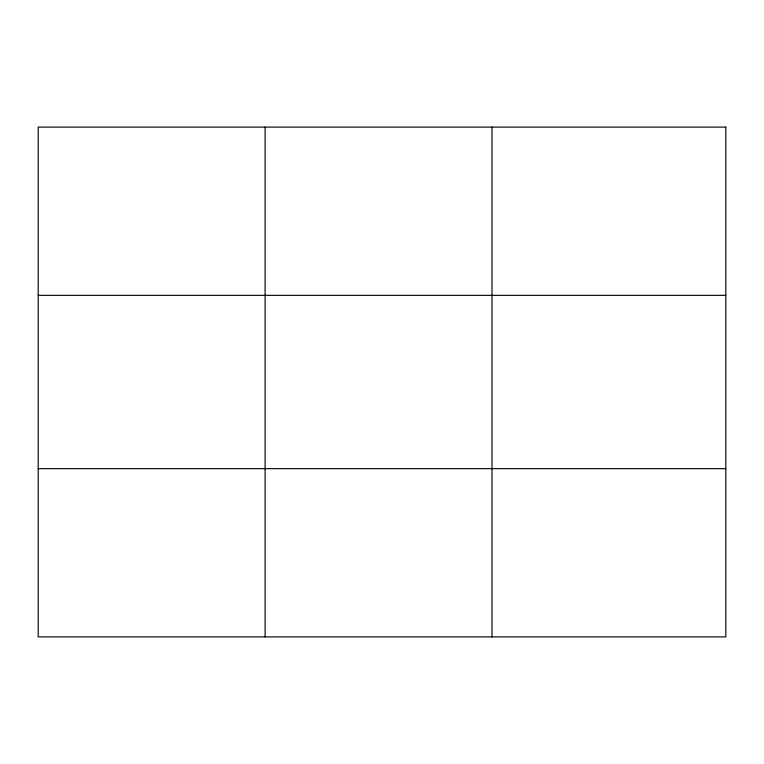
<?xml version="1.0" encoding="UTF-8"?>
<svg xmlns="http://www.w3.org/2000/svg" width="764" height="764" viewBox="0 0 764 764"><rect width="100%" height="100%" fill="white"/><g stroke="black" fill="none" stroke-linecap="round" stroke-linejoin="round"><path stroke-width="1.15" d="M265.108 127.101L265.108 636.899M492.016 127.101L492.016 636.899M38.2 295.334L725.8 295.334M38.2 468.666L725.8 468.666M725.8 127.101L725.8 636.899L38.2 636.899L38.2 127.101L725.8 127.101"/></g></svg>
